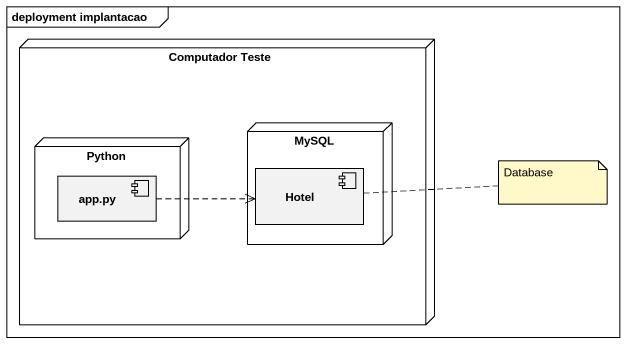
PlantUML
@startuml
mainframe deployment implantacao
node "Computador Teste" as Computador_Teste {
  node Python {
    component "app.py" as app_py
  }
  node MySQL {
    component Hotel
  }
}
app_py .right.> Hotel
note right of Hotel : Database
@enduml
